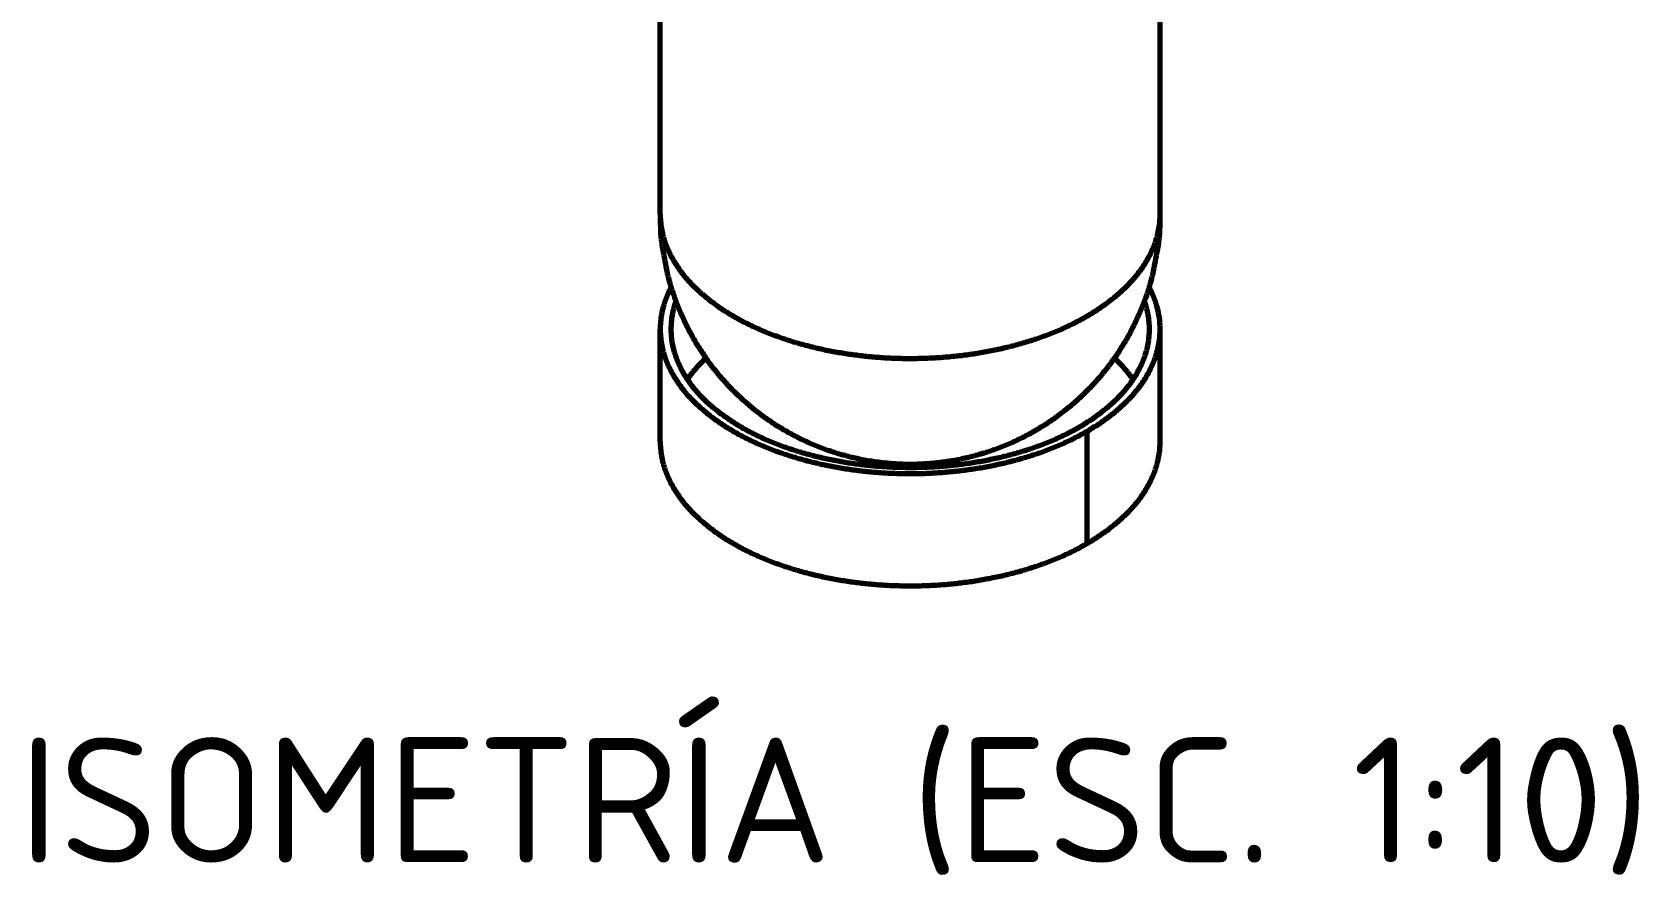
# Model space of a CAD drawing. Header units: millimetres. Extents: x 0 to 2208, y 0 to 420.
# Drawn here: x 300.03 to 345.02, y 200.91 to 224.51 of the extents above; entities that cross this region are included whole.
import ezdxf
from ezdxf.enums import TextEntityAlignment as Align

# ---------------------------------------------------------------- set-up
doc = ezdxf.new("R2010")
doc.units = ezdxf.units.MM
doc.layers.add('01-VISIBLE', color=7, linetype='CONTINUOUS', lineweight=70)
doc.layers.add('06-TEXTO', color=7, linetype='CONTINUOUS', lineweight=25)
doc.styles.add('ISO3098', font='isocpeur.ttf')

msp = doc.modelspace()

# ---------------------------------------------------------------- linework, layer by layer
at = {"layer": '01-VISIBLE'}
for p, q in [((331.617, 219.418), (331.617, 231.265)), ((317.617, 219.418), (317.617, 228.858)), ((317.617, 213.049), (317.617, 216.192)), ((331.617, 213.049), (331.617, 216.192)), ((329.566, 213.335), (329.566, 210.191))]:
    msp.add_line(p, q, dxfattribs=at)
for points in [[(317.617, 219.418), (317.617, 219.368), (317.619, 219.318), (317.622, 219.268), (317.625, 219.218), (317.63, 219.168), (317.636, 219.118), (317.643, 219.068), (317.651, 219.019), (317.66, 218.97), (317.67, 218.921), (317.681, 218.872), (317.693, 218.823), (317.706, 218.775), (317.72, 218.727), (317.735, 218.679), (317.75, 218.631), (317.767, 218.584), (317.785, 218.537), (317.803, 218.491), (317.823, 218.444), (317.843, 218.399), (317.864, 218.353), (317.886, 218.308), (317.908, 218.263), (317.932, 218.219), (317.956, 218.175), (317.981, 218.132), (318.006, 218.089), (318.032, 218.046), (318.059, 218.004), (318.087, 217.962), (318.115, 217.92), (318.144, 217.879), (318.173, 217.839), (318.203, 217.799), (318.233, 217.759), (318.264, 217.72), (318.296, 217.681), (318.328, 217.642), (318.361, 217.604), (318.394, 217.567), (318.428, 217.53), (318.462, 217.493), (318.496, 217.457), (318.531, 217.421), (318.566, 217.385), (318.602, 217.35), (318.638, 217.315), (318.675, 217.281), (318.712, 217.247), (318.749, 217.214), (318.787, 217.181), (318.825, 217.148), (318.863, 217.116), (318.901, 217.084), (318.94, 217.053), (318.98, 217.022), (319.019, 216.991), (319.059, 216.96), (319.099, 216.931), (319.14, 216.901), (319.18, 216.872), (319.221, 216.843), (319.262, 216.814), (319.304, 216.786), (319.346, 216.758), (319.387, 216.731), (319.43, 216.704), (319.472, 216.677), (319.514, 216.651), (319.557, 216.625), (319.6, 216.599), (319.643, 216.574), (319.687, 216.549), (319.73, 216.524), (319.774, 216.499), (319.818, 216.475), (319.862, 216.452), (319.906, 216.428), (319.951, 216.405), (319.995, 216.382), (320.04, 216.36), (320.085, 216.337), (320.13, 216.316), (320.175, 216.294), (320.22, 216.273), (320.266, 216.252), (320.312, 216.231), (320.357, 216.211), (320.403, 216.19), (320.449, 216.171), (320.495, 216.151), (320.541, 216.132), (320.588, 216.113), (320.634, 216.094), (320.681, 216.076), (320.728, 216.057), (320.774, 216.04), (320.821, 216.022), (320.868, 216.005), (320.915, 215.987), (320.962, 215.971), (321.01, 215.954), (321.057, 215.938), (321.104, 215.922), (321.152, 215.906), (321.2, 215.89), (321.247, 215.875), (321.295, 215.86), (321.343, 215.845), (321.391, 215.831), (321.439, 215.817), (321.487, 215.803), (321.535, 215.789), (321.583, 215.775), (321.632, 215.762), (321.68, 215.749), (321.728, 215.736), (321.777, 215.724), (321.825, 215.711), (321.874, 215.699), (321.923, 215.687), (321.971, 215.676), (322.02, 215.665), (322.069, 215.653), (322.118, 215.642), (322.167, 215.632), (322.216, 215.621), (322.265, 215.611), (322.314, 215.601), (322.363, 215.591), (322.412, 215.582), (322.461, 215.573), (322.511, 215.563), (322.56, 215.555), (322.609, 215.546), (322.659, 215.538), (322.708, 215.529), (322.758, 215.521), (322.807, 215.514), (322.857, 215.506), (322.906, 215.499), (322.956, 215.492), (323.005, 215.485), (323.055, 215.478), (323.105, 215.472), (323.154, 215.465), (323.204, 215.459), (323.254, 215.454), (323.304, 215.448), (323.353, 215.443), (323.403, 215.437), (323.453, 215.432), (323.503, 215.428), (323.553, 215.423), (323.603, 215.419), (323.653, 215.415), (323.702, 215.411), (323.752, 215.407), (323.802, 215.404), (323.852, 215.4), (323.902, 215.397), (323.952, 215.394), (324.002, 215.392), (324.052, 215.389), (324.102, 215.387), (324.152, 215.385), (324.202, 215.383), (324.253, 215.382), (324.303, 215.38), (324.353, 215.379), (324.403, 215.378), (324.453, 215.377), (324.503, 215.377), (324.553, 215.376), (324.603, 215.376), (324.653, 215.376), (324.703, 215.377), (324.753, 215.377), (324.803, 215.378), (324.853, 215.379), (324.904, 215.38), (324.954, 215.381), (325.004, 215.382), (325.054, 215.384), (325.104, 215.386), (325.154, 215.388), (325.204, 215.39), (325.254, 215.393), (325.304, 215.396), (325.354, 215.399), (325.404, 215.402), (325.454, 215.405), (325.504, 215.409), (325.554, 215.413), (325.604, 215.417), (325.654, 215.421), (325.703, 215.425), (325.753, 215.43), (325.803, 215.435), (325.853, 215.44), (325.903, 215.445), (325.953, 215.45), (326.002, 215.456), (326.052, 215.462), (326.102, 215.468), (326.151, 215.475), (326.201, 215.481), (326.251, 215.488), (326.3, 215.495), (326.35, 215.502), (326.399, 215.509), (326.449, 215.517), (326.498, 215.525), (326.548, 215.533), (326.597, 215.541), (326.647, 215.55), (326.696, 215.559), (326.745, 215.568), (326.794, 215.577), (326.844, 215.586), (326.893, 215.596), (326.942, 215.606), (326.991, 215.616), (327.04, 215.626), (327.089, 215.637), (327.138, 215.647), (327.187, 215.658), (327.235, 215.67), (327.284, 215.681), (327.333, 215.693), (327.381, 215.705), (327.43, 215.717), (327.479, 215.729), (327.527, 215.742), (327.575, 215.755), (327.624, 215.768), (327.672, 215.782), (327.72, 215.795), (327.768, 215.809), (327.816, 215.823), (327.864, 215.838), (327.912, 215.852), (327.96, 215.867), (328.008, 215.882), (328.056, 215.897), (328.103, 215.913), (328.151, 215.929), (328.198, 215.945), (328.245, 215.962), (328.293, 215.978), (328.34, 215.995), (328.387, 216.012), (328.434, 216.03), (328.48, 216.048), (328.527, 216.066), (328.574, 216.084), (328.62, 216.102), (328.667, 216.121), (328.713, 216.14), (328.759, 216.16), (328.805, 216.18), (328.851, 216.2), (328.897, 216.22), (328.943, 216.24), (328.988, 216.261), (329.034, 216.282), (329.079, 216.304), (329.124, 216.325), (329.169, 216.348), (329.214, 216.37), (329.258, 216.393), (329.303, 216.415), (329.347, 216.439), (329.391, 216.462), (329.436, 216.486), (329.479, 216.51), (329.523, 216.535), (329.566, 216.56)], [(317.617, 219.392), (317.617, 219.34), (317.617, 219.287), (317.617, 219.235), (317.618, 219.182), (317.619, 219.13), (317.62, 219.077), (317.622, 219.025), (317.624, 218.972), (317.626, 218.92), (317.629, 218.868), (317.633, 218.815), (317.638, 218.763), (317.644, 218.711), (317.65, 218.659), (317.658, 218.607), (317.666, 218.555), (317.675, 218.503), (317.685, 218.452), (317.696, 218.4)], [(329.566, 216.56), (329.61, 216.585), (329.653, 216.611), (329.697, 216.637), (329.74, 216.664), (329.782, 216.69), (329.825, 216.717), (329.867, 216.745), (329.909, 216.773), (329.951, 216.801), (329.993, 216.829), (330.034, 216.858), (330.075, 216.888), (330.116, 216.917), (330.157, 216.947), (330.197, 216.978), (330.237, 217.008), (330.277, 217.04), (330.316, 217.071), (330.355, 217.103), (330.394, 217.135), (330.432, 217.168), (330.47, 217.201), (330.508, 217.235), (330.545, 217.269), (330.582, 217.303), (330.619, 217.338), (330.655, 217.373), (330.691, 217.409), (330.726, 217.445), (330.761, 217.481), (330.795, 217.518), (330.829, 217.555), (330.863, 217.593), (330.896, 217.631), (330.928, 217.67), (330.96, 217.709), (330.992, 217.748), (331.023, 217.788), (331.053, 217.829), (331.083, 217.869), (331.112, 217.911), (331.14, 217.952), (331.168, 217.994), (331.195, 218.037), (331.222, 218.08), (331.248, 218.123), (331.273, 218.167), (331.297, 218.211), (331.321, 218.255), (331.344, 218.3), (331.366, 218.346), (331.387, 218.392), (331.408, 218.438), (331.427, 218.484), (331.446, 218.531), (331.464, 218.578), (331.481, 218.626), (331.497, 218.673), (331.512, 218.722), (331.526, 218.77), (331.539, 218.819), (331.552, 218.868), (331.563, 218.917), (331.573, 218.966), (331.582, 219.016), (331.59, 219.066), (331.597, 219.116), (331.603, 219.166), (331.608, 219.216), (331.612, 219.266), (331.615, 219.317), (331.616, 219.367), (331.617, 219.418)], [(331.538, 218.4), (331.548, 218.45), (331.558, 218.501), (331.567, 218.551), (331.575, 218.601), (331.582, 218.652), (331.589, 218.703), (331.594, 218.754), (331.599, 218.804), (331.603, 218.855), (331.606, 218.906), (331.609, 218.958), (331.611, 219.009), (331.613, 219.06), (331.614, 219.111), (331.615, 219.162), (331.616, 219.213), (331.616, 219.264), (331.617, 219.315), (331.617, 219.367), (331.617, 219.418)], [(317.696, 218.4), (317.695, 218.402), (317.695, 218.403), (317.695, 218.405), (317.694, 218.406), (317.694, 218.408), (317.694, 218.409)], [(317.694, 218.409), (317.702, 218.36), (317.711, 218.31), (317.719, 218.261), (317.727, 218.211), (317.736, 218.162), (317.745, 218.112), (317.754, 218.063), (317.763, 218.014), (317.772, 217.964), (317.782, 217.915), (317.792, 217.866), (317.803, 217.817), (317.814, 217.768), (317.825, 217.719), (317.837, 217.67), (317.849, 217.622), (317.862, 217.573), (317.875, 217.525), (317.889, 217.476), (317.903, 217.428), (317.917, 217.38), (317.932, 217.332), (317.947, 217.284), (317.963, 217.237), (317.979, 217.189), (317.995, 217.142), (318.012, 217.095), (318.029, 217.047), (318.047, 217), (318.064, 216.953), (318.083, 216.907), (318.101, 216.86), (318.12, 216.813), (318.139, 216.767), (318.158, 216.721), (318.178, 216.675), (318.198, 216.628), (318.218, 216.582), (318.238, 216.537), (318.259, 216.491), (318.28, 216.445), (318.301, 216.4), (318.323, 216.355), (318.345, 216.31), (318.367, 216.265), (318.39, 216.22), (318.413, 216.175), (318.436, 216.131), (318.46, 216.087), (318.484, 216.043), (318.508, 215.999), (318.533, 215.955), (318.558, 215.911), (318.583, 215.868), (318.609, 215.825), (318.635, 215.782), (318.661, 215.739), (318.687, 215.697), (318.714, 215.654), (318.741, 215.612), (318.769, 215.57), (318.797, 215.528), (318.825, 215.487), (318.853, 215.445), (318.882, 215.404), (318.911, 215.363), (318.94, 215.322), (318.969, 215.282), (318.999, 215.241), (319.029, 215.201), (319.06, 215.161), (319.09, 215.122), (319.121, 215.082), (319.152, 215.043), (319.184, 215.004), (319.216, 214.965), (319.248, 214.926), (319.28, 214.888), (319.313, 214.85), (319.345, 214.812), (319.379, 214.774), (319.412, 214.737), (319.446, 214.7), (319.48, 214.663), (319.514, 214.626), (319.548, 214.589), (319.583, 214.553), (319.618, 214.517), (319.653, 214.482), (319.689, 214.446), (319.725, 214.411), (319.761, 214.376), (319.797, 214.341), (319.833, 214.307), (319.87, 214.273), (319.907, 214.239), (319.944, 214.205), (319.982, 214.172), (320.02, 214.139), (320.058, 214.106), (320.096, 214.073), (320.134, 214.041), (320.173, 214.009), (320.212, 213.977), (320.251, 213.946), (320.29, 213.915), (320.33, 213.884), (320.369, 213.853), (320.409, 213.823), (320.45, 213.793), (320.49, 213.763), (320.531, 213.734), (320.572, 213.705), (320.613, 213.676), (320.654, 213.647), (320.695, 213.619), (320.737, 213.591), (320.779, 213.564), (320.821, 213.536), (320.863, 213.509), (320.906, 213.482), (320.948, 213.456), (320.991, 213.43), (321.034, 213.404), (321.077, 213.378), (321.121, 213.353), (321.164, 213.328), (321.208, 213.304), (321.252, 213.279), (321.296, 213.255), (321.34, 213.232), (321.385, 213.209), (321.429, 213.185), (321.474, 213.163), (321.519, 213.14), (321.564, 213.118), (321.609, 213.097), (321.655, 213.075), (321.7, 213.054), (321.746, 213.033), (321.792, 213.013), (321.838, 212.993), (321.884, 212.973), (321.93, 212.954), (321.976, 212.935), (322.023, 212.916), (322.07, 212.897), (322.116, 212.879), (322.163, 212.862), (322.21, 212.844), (322.258, 212.827), (322.305, 212.81), (322.352, 212.794), (322.4, 212.778), (322.448, 212.762), (322.495, 212.747), (322.543, 212.732), (322.591, 212.717), (322.639, 212.703), (322.687, 212.689), (322.736, 212.675), (322.784, 212.662), (322.833, 212.649), (322.881, 212.636), (322.93, 212.624), (322.978, 212.612), (323.027, 212.6), (323.076, 212.589), (323.125, 212.578), (323.174, 212.568), (323.223, 212.558), (323.273, 212.548), (323.322, 212.538), (323.371, 212.529), (323.421, 212.521), (323.47, 212.512), (323.52, 212.504), (323.569, 212.496), (323.619, 212.489), (323.669, 212.482), (323.718, 212.476), (323.768, 212.469), (323.818, 212.463), (323.868, 212.458), (323.918, 212.453), (323.968, 212.448), (324.018, 212.443), (324.068, 212.439), (324.118, 212.435), (324.168, 212.432), (324.218, 212.429), (324.268, 212.426), (324.318, 212.424), (324.368, 212.422), (324.418, 212.42), (324.468, 212.419), (324.519, 212.418), (324.569, 212.418), (324.619, 212.418), (324.669, 212.418), (324.719, 212.418), (324.769, 212.419), (324.82, 212.421), (324.87, 212.422), (324.92, 212.424), (324.97, 212.427), (325.02, 212.429), (325.07, 212.432), (325.12, 212.436), (325.17, 212.44), (325.22, 212.444), (325.27, 212.448), (325.32, 212.453), (325.37, 212.458), (325.42, 212.464), (325.47, 212.47), (325.52, 212.476), (325.569, 212.483), (325.619, 212.49), (325.669, 212.497), (325.718, 212.505), (325.768, 212.513), (325.817, 212.521), (325.867, 212.53), (325.916, 212.539), (325.965, 212.549), (326.014, 212.559), (326.064, 212.569), (326.113, 212.579), (326.162, 212.59), (326.21, 212.601), (326.259, 212.613), (326.308, 212.625), (326.357, 212.637), (326.405, 212.65), (326.454, 212.663), (326.502, 212.676), (326.55, 212.69), (326.599, 212.704), (326.647, 212.718), (326.695, 212.733), (326.742, 212.748), (326.79, 212.764), (326.838, 212.779), (326.885, 212.795), (326.933, 212.812), (326.98, 212.829), (327.027, 212.846), (327.074, 212.863), (327.121, 212.881), (327.168, 212.899), (327.215, 212.918), (327.261, 212.936), (327.308, 212.956), (327.354, 212.975), (327.4, 212.995), (327.446, 213.015), (327.492, 213.035), (327.537, 213.056), (327.583, 213.077), (327.628, 213.099), (327.673, 213.12), (327.719, 213.142), (327.763, 213.165), (327.808, 213.188), (327.853, 213.211), (327.897, 213.234), (327.941, 213.258), (327.985, 213.282), (328.029, 213.306), (328.073, 213.33), (328.117, 213.355)], [(328.117, 213.355), (328.16, 213.381), (328.203, 213.406), (328.246, 213.432), (328.289, 213.458), (328.331, 213.485), (328.374, 213.511), (328.416, 213.538), (328.458, 213.566), (328.5, 213.593), (328.541, 213.621), (328.583, 213.65), (328.624, 213.678), (328.665, 213.707), (328.706, 213.736), (328.747, 213.766), (328.787, 213.795), (328.827, 213.825), (328.867, 213.856), (328.907, 213.886), (328.946, 213.917), (328.986, 213.948), (329.025, 213.98), (329.063, 214.011), (329.102, 214.043), (329.14, 214.076), (329.179, 214.108), (329.217, 214.141), (329.254, 214.174), (329.292, 214.208), (329.329, 214.241), (329.366, 214.275), (329.402, 214.309), (329.439, 214.344), (329.475, 214.378), (329.511, 214.413), (329.547, 214.448), (329.582, 214.484), (329.618, 214.52), (329.653, 214.555), (329.687, 214.592), (329.722, 214.628), (329.756, 214.665), (329.79, 214.702), (329.823, 214.739), (329.857, 214.776), (329.89, 214.814), (329.923, 214.852), (329.955, 214.89), (329.987, 214.928), (330.019, 214.967), (330.051, 215.006), (330.083, 215.045), (330.114, 215.084), (330.145, 215.124), (330.175, 215.163), (330.206, 215.203), (330.236, 215.243), (330.266, 215.284), (330.295, 215.324), (330.324, 215.365), (330.353, 215.406), (330.382, 215.447), (330.41, 215.489), (330.438, 215.53), (330.466, 215.572), (330.493, 215.614), (330.52, 215.656), (330.547, 215.698), (330.574, 215.741), (330.6, 215.784), (330.626, 215.827), (330.651, 215.87), (330.677, 215.913), (330.702, 215.957), (330.726, 216), (330.75, 216.044), (330.774, 216.088), (330.798, 216.132), (330.821, 216.177), (330.844, 216.221), (330.867, 216.266), (330.889, 216.311), (330.911, 216.356), (330.933, 216.401), (330.954, 216.447), (330.975, 216.492), (330.996, 216.538), (331.016, 216.584), (331.036, 216.63), (331.056, 216.676), (331.076, 216.722), (331.095, 216.768), (331.114, 216.815), (331.133, 216.861), (331.151, 216.908), (331.169, 216.954), (331.187, 217.001), (331.205, 217.048), (331.222, 217.095), (331.239, 217.143), (331.255, 217.19), (331.271, 217.238), (331.287, 217.285), (331.302, 217.333), (331.317, 217.381), (331.331, 217.429), (331.345, 217.477), (331.359, 217.525), (331.372, 217.574), (331.384, 217.622), (331.397, 217.671), (331.408, 217.72), (331.42, 217.768), (331.431, 217.817), (331.441, 217.866), (331.451, 217.916), (331.461, 217.965), (331.471, 218.014), (331.48, 218.063), (331.489, 218.113), (331.497, 218.162), (331.506, 218.211), (331.514, 218.261), (331.523, 218.31), (331.531, 218.36), (331.54, 218.409)], [(331.54, 218.409), (331.539, 218.408), (331.539, 218.406), (331.539, 218.405), (331.538, 218.403), (331.538, 218.402), (331.538, 218.4)], [(317.92, 217.37), (317.897, 217.324), (317.874, 217.278), (317.852, 217.232), (317.831, 217.185), (317.811, 217.138), (317.792, 217.091), (317.774, 217.043), (317.756, 216.995), (317.74, 216.947), (317.724, 216.898), (317.71, 216.849), (317.696, 216.799), (317.684, 216.75), (317.672, 216.7), (317.662, 216.65), (317.652, 216.6), (317.644, 216.549), (317.637, 216.499), (317.631, 216.448), (317.626, 216.397), (317.622, 216.346), (317.619, 216.295), (317.617, 216.244), (317.617, 216.192)], [(331.617, 216.192), (331.616, 216.244), (331.614, 216.295), (331.612, 216.346), (331.608, 216.397), (331.603, 216.448), (331.597, 216.499), (331.589, 216.549), (331.581, 216.6), (331.572, 216.65), (331.561, 216.7), (331.55, 216.75), (331.537, 216.799), (331.524, 216.849), (331.509, 216.898), (331.494, 216.947), (331.477, 216.995), (331.46, 217.043), (331.442, 217.091), (331.422, 217.138), (331.402, 217.185), (331.381, 217.232), (331.359, 217.278), (331.337, 217.324), (331.313, 217.37)], [(318.056, 216.976), (318.039, 216.929), (318.024, 216.882), (318.009, 216.834), (317.996, 216.786), (317.983, 216.737), (317.972, 216.688), (317.962, 216.64), (317.952, 216.59), (317.944, 216.541), (317.937, 216.492), (317.931, 216.442), (317.926, 216.392), (317.922, 216.342), (317.919, 216.292), (317.917, 216.242), (317.917, 216.192)], [(331.317, 216.192), (331.316, 216.242), (331.314, 216.292), (331.312, 216.342), (331.308, 216.392), (331.303, 216.442), (331.297, 216.492), (331.289, 216.541), (331.281, 216.59), (331.272, 216.64), (331.261, 216.688), (331.25, 216.737), (331.237, 216.786), (331.224, 216.834), (331.21, 216.882), (331.194, 216.929), (331.178, 216.976)], [(317.617, 216.192), (317.617, 216.142), (317.619, 216.092), (317.622, 216.042), (317.625, 215.992), (317.63, 215.943), (317.636, 215.893), (317.643, 215.843), (317.651, 215.794), (317.66, 215.745), (317.67, 215.695), (317.681, 215.647), (317.693, 215.598), (317.706, 215.55), (317.72, 215.501), (317.735, 215.454), (317.75, 215.406), (317.767, 215.359), (317.785, 215.312), (317.803, 215.266), (317.823, 215.219), (317.843, 215.173), (317.864, 215.128), (317.886, 215.083), (317.908, 215.038), (317.932, 214.994), (317.956, 214.95), (317.981, 214.907), (318.006, 214.863), (318.032, 214.821), (318.059, 214.778), (318.087, 214.737), (318.115, 214.695), (318.144, 214.654), (318.173, 214.614), (318.203, 214.574), (318.233, 214.534), (318.264, 214.495), (318.296, 214.456), (318.328, 214.417), (318.361, 214.379), (318.394, 214.342), (318.428, 214.304), (318.462, 214.268), (318.496, 214.231), (318.531, 214.196), (318.566, 214.16), (318.602, 214.125), (318.638, 214.09), (318.675, 214.056), (318.712, 214.022), (318.749, 213.989), (318.787, 213.956), (318.825, 213.923), (318.863, 213.891), (318.901, 213.859), (318.94, 213.827), (318.98, 213.796), (319.019, 213.766), (319.059, 213.735), (319.099, 213.705), (319.14, 213.676), (319.18, 213.647), (319.221, 213.618), (319.262, 213.589), (319.304, 213.561), (319.346, 213.533), (319.387, 213.506), (319.43, 213.479), (319.472, 213.452), (319.514, 213.426), (319.557, 213.4), (319.6, 213.374), (319.643, 213.348), (319.687, 213.323), (319.73, 213.299), (319.774, 213.274), (319.818, 213.25), (319.862, 213.226), (319.906, 213.203), (319.951, 213.18), (319.995, 213.157), (320.04, 213.134), (320.085, 213.112), (320.13, 213.09), (320.175, 213.069), (320.22, 213.047), (320.266, 213.026), (320.312, 213.006), (320.357, 212.985), (320.403, 212.965), (320.449, 212.945), (320.495, 212.926), (320.541, 212.907), (320.588, 212.888), (320.634, 212.869), (320.681, 212.85), (320.728, 212.832), (320.774, 212.814), (320.821, 212.797), (320.868, 212.779), (320.915, 212.762), (320.962, 212.745), (321.01, 212.729), (321.057, 212.713), (321.104, 212.697), (321.152, 212.681), (321.2, 212.665), (321.247, 212.65), (321.295, 212.635), (321.343, 212.62), (321.391, 212.606), (321.439, 212.591), (321.487, 212.577), (321.535, 212.564), (321.583, 212.55), (321.632, 212.537), (321.68, 212.524), (321.728, 212.511), (321.777, 212.499), (321.825, 212.486), (321.874, 212.474), (321.923, 212.462), (321.971, 212.451), (322.02, 212.439), (322.069, 212.428), (322.118, 212.417), (322.167, 212.407), (322.216, 212.396), (322.265, 212.386), (322.314, 212.376), (322.363, 212.366), (322.412, 212.357), (322.461, 212.347), (322.511, 212.338), (322.56, 212.329), (322.609, 212.321), (322.659, 212.312), (322.708, 212.304), (322.758, 212.296), (322.807, 212.288), (322.857, 212.281), (322.906, 212.274), (322.956, 212.266), (323.005, 212.26), (323.055, 212.253), (323.105, 212.246), (323.154, 212.24), (323.204, 212.234), (323.254, 212.228), (323.304, 212.223), (323.353, 212.217), (323.403, 212.212), (323.453, 212.207), (323.503, 212.203), (323.553, 212.198), (323.603, 212.194), (323.653, 212.19), (323.702, 212.186), (323.752, 212.182), (323.802, 212.178), (323.852, 212.175), (323.902, 212.172), (323.952, 212.169), (324.002, 212.167), (324.052, 212.164), (324.102, 212.162), (324.152, 212.16), (324.202, 212.158), (324.253, 212.157), (324.303, 212.155), (324.353, 212.154), (324.403, 212.153), (324.453, 212.152), (324.503, 212.152), (324.553, 212.151), (324.603, 212.151), (324.653, 212.151), (324.703, 212.151), (324.753, 212.152), (324.803, 212.152), (324.853, 212.153), (324.904, 212.154), (324.954, 212.156), (325.004, 212.157), (325.054, 212.159), (325.104, 212.161), (325.154, 212.163), (325.204, 212.165), (325.254, 212.168), (325.304, 212.171), (325.354, 212.174), (325.404, 212.177), (325.454, 212.18), (325.504, 212.184), (325.554, 212.187), (325.604, 212.191), (325.654, 212.196), (325.703, 212.2), (325.753, 212.205), (325.803, 212.21), (325.853, 212.215), (325.903, 212.22), (325.953, 212.225), (326.002, 212.231), (326.052, 212.237), (326.102, 212.243), (326.151, 212.249), (326.201, 212.256), (326.251, 212.263), (326.3, 212.27), (326.35, 212.277), (326.399, 212.284), (326.449, 212.292), (326.498, 212.3), (326.548, 212.308), (326.597, 212.316), (326.647, 212.325), (326.696, 212.333), (326.745, 212.342), (326.794, 212.352), (326.844, 212.361), (326.893, 212.371), (326.942, 212.381), (326.991, 212.391), (327.04, 212.401), (327.089, 212.411), (327.138, 212.422), (327.187, 212.433), (327.235, 212.445), (327.284, 212.456), (327.333, 212.468), (327.381, 212.48), (327.43, 212.492), (327.479, 212.504), (327.527, 212.517), (327.575, 212.53), (327.624, 212.543), (327.672, 212.556), (327.72, 212.57), (327.768, 212.584), (327.816, 212.598), (327.864, 212.612), (327.912, 212.627), (327.96, 212.642), (328.008, 212.657), (328.056, 212.672), (328.103, 212.688), (328.151, 212.704), (328.198, 212.72), (328.245, 212.736), (328.293, 212.753), (328.34, 212.77), (328.387, 212.787), (328.434, 212.805), (328.48, 212.822), (328.527, 212.84), (328.574, 212.859), (328.62, 212.877), (328.667, 212.896), (328.713, 212.915), (328.759, 212.935), (328.805, 212.954), (328.851, 212.974), (328.897, 212.995), (328.943, 213.015), (328.988, 213.036), (329.034, 213.057), (329.079, 213.079), (329.124, 213.1), (329.169, 213.122), (329.214, 213.145), (329.258, 213.167), (329.303, 213.19), (329.347, 213.214), (329.391, 213.237), (329.436, 213.261), (329.479, 213.285), (329.523, 213.31), (329.566, 213.335)], [(317.917, 216.192), (317.917, 216.142), (317.919, 216.092), (317.922, 216.042), (317.926, 215.992), (317.931, 215.943), (317.937, 215.893), (317.944, 215.843), (317.952, 215.794), (317.962, 215.745), (317.972, 215.696), (317.984, 215.647), (317.996, 215.598), (318.01, 215.55), (318.024, 215.502), (318.04, 215.455), (318.056, 215.407), (318.074, 215.36), (318.092, 215.314), (318.111, 215.267), (318.131, 215.222), (318.152, 215.176), (318.174, 215.131), (318.197, 215.086), (318.22, 215.042), (318.244, 214.998), (318.269, 214.955), (318.295, 214.912), (318.321, 214.869), (318.348, 214.827), (318.376, 214.785), (318.404, 214.744), (318.433, 214.703), (318.463, 214.663), (318.493, 214.623), (318.524, 214.583), (318.555, 214.544), (318.587, 214.506), (318.62, 214.468), (318.653, 214.43), (318.686, 214.393), (318.72, 214.356), (318.755, 214.319), (318.79, 214.283), (318.825, 214.248), (318.861, 214.213), (318.897, 214.178), (318.933, 214.144), (318.97, 214.11), (319.008, 214.077), (319.045, 214.044), (319.083, 214.011), (319.122, 213.979), (319.161, 213.947), (319.2, 213.916), (319.239, 213.885), (319.279, 213.855), (319.319, 213.824), (319.359, 213.795), (319.4, 213.765), (319.441, 213.736), (319.482, 213.708), (319.523, 213.68), (319.565, 213.652), (319.607, 213.624), (319.649, 213.597), (319.691, 213.57), (319.734, 213.544), (319.776, 213.518), (319.819, 213.492), (319.863, 213.467), (319.906, 213.442), (319.95, 213.417), (319.993, 213.393), (320.037, 213.369), (320.082, 213.345), (320.126, 213.322), (320.17, 213.299), (320.215, 213.276), (320.26, 213.254), (320.305, 213.232), (320.35, 213.21), (320.395, 213.189), (320.441, 213.168), (320.486, 213.147), (320.532, 213.126), (320.578, 213.106), (320.624, 213.086), (320.67, 213.067), (320.716, 213.047), (320.762, 213.028), (320.809, 213.01), (320.856, 212.991), (320.902, 212.973), (320.949, 212.955), (320.996, 212.938), (321.043, 212.92), (321.09, 212.903), (321.137, 212.887), (321.185, 212.87), (321.232, 212.854), (321.28, 212.838), (321.327, 212.823), (321.375, 212.807), (321.423, 212.792), (321.47, 212.777), (321.518, 212.763), (321.566, 212.748), (321.614, 212.734), (321.663, 212.721), (321.711, 212.707), (321.759, 212.694), (321.807, 212.681), (321.856, 212.668), (321.904, 212.655), (321.953, 212.643), (322.002, 212.631), (322.05, 212.619), (322.099, 212.608), (322.148, 212.596), (322.197, 212.585), (322.246, 212.575), (322.295, 212.564), (322.344, 212.554), (322.393, 212.544), (322.442, 212.534), (322.491, 212.524), (322.54, 212.515), (322.589, 212.506), (322.639, 212.497), (322.688, 212.488), (322.737, 212.48), (322.787, 212.471), (322.836, 212.463), (322.886, 212.456), (322.935, 212.448), (322.985, 212.441), (323.034, 212.434), (323.084, 212.427), (323.134, 212.42), (323.183, 212.414), (323.233, 212.408), (323.283, 212.402), (323.333, 212.396), (323.382, 212.39), (323.432, 212.385), (323.482, 212.38), (323.532, 212.375), (323.582, 212.371), (323.632, 212.366), (323.682, 212.362), (323.731, 212.358), (323.781, 212.354), (323.831, 212.351), (323.881, 212.348), (323.931, 212.345), (323.981, 212.342), (324.031, 212.339), (324.081, 212.337), (324.131, 212.334), (324.181, 212.332), (324.232, 212.331), (324.282, 212.329), (324.332, 212.328), (324.382, 212.327), (324.432, 212.326), (324.482, 212.325), (324.532, 212.325), (324.582, 212.324), (324.632, 212.324), (324.682, 212.324), (324.732, 212.325), (324.782, 212.325), (324.833, 212.326), (324.883, 212.327), (324.933, 212.329), (324.983, 212.33), (325.033, 212.332), (325.083, 212.334), (325.133, 212.336), (325.183, 212.338), (325.233, 212.341), (325.283, 212.343), (325.333, 212.346), (325.383, 212.35), (325.433, 212.353), (325.483, 212.357), (325.533, 212.361), (325.583, 212.365), (325.633, 212.369), (325.683, 212.374), (325.732, 212.378), (325.782, 212.383), (325.832, 212.388), (325.882, 212.394), (325.932, 212.399), (325.981, 212.405), (326.031, 212.411), (326.081, 212.418), (326.131, 212.424), (326.18, 212.431), (326.23, 212.438), (326.279, 212.445), (326.329, 212.453), (326.378, 212.46), (326.428, 212.468), (326.477, 212.476), (326.527, 212.485), (326.576, 212.493), (326.625, 212.502), (326.675, 212.511), (326.724, 212.521), (326.773, 212.53), (326.822, 212.54), (326.871, 212.55), (326.92, 212.56), (326.969, 212.571), (327.018, 212.581), (327.067, 212.592), (327.116, 212.603), (327.165, 212.615), (327.213, 212.627), (327.262, 212.639), (327.311, 212.651), (327.359, 212.663), (327.408, 212.676), (327.456, 212.689), (327.504, 212.702), (327.553, 212.715), (327.601, 212.729), (327.649, 212.743), (327.697, 212.757), (327.745, 212.772), (327.793, 212.786), (327.84, 212.801), (327.888, 212.817), (327.936, 212.832), (327.983, 212.848), (328.031, 212.864), (328.078, 212.88), (328.125, 212.897), (328.173, 212.914), (328.22, 212.931), (328.267, 212.949), (328.313, 212.966), (328.36, 212.984), (328.407, 213.003), (328.453, 213.021), (328.5, 213.04), (328.546, 213.059), (328.592, 213.079), (328.638, 213.099), (328.684, 213.119), (328.73, 213.139), (328.775, 213.16), (328.821, 213.181), (328.866, 213.202), (328.911, 213.223), (328.956, 213.245), (329.001, 213.268), (329.046, 213.29), (329.091, 213.313), (329.135, 213.336), (329.179, 213.36), (329.223, 213.384), (329.267, 213.408), (329.311, 213.432), (329.354, 213.457)], [(329.354, 213.457), (329.398, 213.483), (329.441, 213.508), (329.484, 213.534), (329.527, 213.561), (329.57, 213.588), (329.612, 213.615), (329.654, 213.642), (329.696, 213.67), (329.738, 213.698), (329.779, 213.727), (329.821, 213.756), (329.861, 213.785), (329.902, 213.815), (329.942, 213.845), (329.982, 213.876), (330.022, 213.907), (330.062, 213.938), (330.101, 213.97), (330.139, 214.002), (330.178, 214.035), (330.216, 214.068), (330.253, 214.101), (330.291, 214.135), (330.328, 214.17), (330.364, 214.204), (330.4, 214.239), (330.436, 214.275), (330.471, 214.311), (330.506, 214.348), (330.54, 214.385), (330.574, 214.422), (330.607, 214.46), (330.64, 214.498), (330.672, 214.537), (330.704, 214.576), (330.735, 214.615), (330.765, 214.656), (330.795, 214.696), (330.824, 214.737), (330.853, 214.778), (330.881, 214.82), (330.908, 214.863), (330.935, 214.905), (330.961, 214.949), (330.986, 214.992), (331.01, 215.036), (331.034, 215.081), (331.057, 215.126), (331.079, 215.171), (331.1, 215.217), (331.12, 215.263), (331.14, 215.309), (331.158, 215.356), (331.176, 215.403), (331.192, 215.451), (331.208, 215.499), (331.223, 215.547), (331.236, 215.595), (331.249, 215.644), (331.261, 215.693), (331.271, 215.742), (331.281, 215.792), (331.289, 215.841), (331.296, 215.891), (331.303, 215.941), (331.308, 215.991), (331.312, 216.042), (331.314, 216.092), (331.316, 216.142), (331.317, 216.192)], [(329.566, 213.335), (329.61, 213.36), (329.653, 213.386), (329.697, 213.412), (329.74, 213.438), (329.782, 213.465), (329.825, 213.492), (329.867, 213.52), (329.909, 213.548), (329.951, 213.576), (329.993, 213.604), (330.034, 213.633), (330.075, 213.662), (330.116, 213.692), (330.157, 213.722), (330.197, 213.753), (330.237, 213.783), (330.277, 213.814), (330.316, 213.846), (330.355, 213.878), (330.394, 213.91), (330.432, 213.943), (330.47, 213.976), (330.508, 214.01), (330.545, 214.044), (330.582, 214.078), (330.619, 214.113), (330.655, 214.148), (330.691, 214.184), (330.726, 214.22), (330.761, 214.256), (330.795, 214.293), (330.829, 214.33), (330.863, 214.368), (330.896, 214.406), (330.928, 214.445), (330.96, 214.484), (330.992, 214.523), (331.023, 214.563), (331.053, 214.603), (331.083, 214.644), (331.112, 214.685), (331.14, 214.727), (331.168, 214.769), (331.195, 214.812), (331.222, 214.854), (331.248, 214.898), (331.273, 214.942), (331.297, 214.986), (331.321, 215.03), (331.344, 215.075), (331.366, 215.121), (331.387, 215.166), (331.408, 215.212), (331.427, 215.259), (331.446, 215.306), (331.464, 215.353), (331.481, 215.4), (331.497, 215.448), (331.512, 215.496), (331.526, 215.545), (331.539, 215.594), (331.552, 215.643), (331.563, 215.692), (331.573, 215.741), (331.582, 215.791), (331.59, 215.841), (331.597, 215.891), (331.603, 215.941), (331.608, 215.991), (331.612, 216.041), (331.615, 216.092), (331.616, 216.142), (331.617, 216.192)], [(318.894, 215.387), (318.855, 215.35), (318.818, 215.313), (318.78, 215.275), (318.743, 215.237), (318.707, 215.198), (318.671, 215.159), (318.636, 215.119), (318.602, 215.079), (318.567, 215.039), (318.534, 214.997), (318.501, 214.956), (318.469, 214.914), (318.438, 214.871), (318.407, 214.828), (318.377, 214.784)], [(330.857, 214.784), (330.827, 214.828), (330.796, 214.871), (330.764, 214.914), (330.732, 214.956), (330.699, 214.997), (330.666, 215.039), (330.632, 215.079), (330.597, 215.119), (330.562, 215.159), (330.526, 215.198), (330.49, 215.237), (330.453, 215.275), (330.416, 215.313), (330.378, 215.35), (330.34, 215.387)], [(317.617, 213.049), (317.617, 212.999), (317.619, 212.949), (317.622, 212.899), (317.625, 212.849), (317.63, 212.799), (317.636, 212.749), (317.643, 212.7), (317.651, 212.65), (317.66, 212.601), (317.67, 212.552), (317.681, 212.503), (317.693, 212.454), (317.706, 212.406), (317.72, 212.358), (317.735, 212.31), (317.75, 212.263), (317.767, 212.215), (317.785, 212.169), (317.803, 212.122), (317.823, 212.076), (317.843, 212.03), (317.864, 211.985), (317.886, 211.939), (317.908, 211.895), (317.932, 211.85), (317.956, 211.807), (317.981, 211.763), (318.006, 211.72), (318.032, 211.677), (318.059, 211.635), (318.087, 211.593), (318.115, 211.552), (318.144, 211.511), (318.173, 211.47), (318.203, 211.43), (318.233, 211.39), (318.264, 211.351), (318.296, 211.312), (318.328, 211.274), (318.361, 211.236), (318.394, 211.198), (318.428, 211.161), (318.462, 211.124), (318.496, 211.088), (318.531, 211.052), (318.566, 211.017), (318.602, 210.981), (318.638, 210.947), (318.675, 210.913), (318.712, 210.879), (318.749, 210.845), (318.787, 210.812), (318.825, 210.78), (318.863, 210.747), (318.901, 210.715), (318.94, 210.684), (318.98, 210.653), (319.019, 210.622), (319.059, 210.592), (319.099, 210.562), (319.14, 210.532), (319.18, 210.503), (319.221, 210.474), (319.262, 210.446), (319.304, 210.418), (319.346, 210.39), (319.387, 210.362), (319.43, 210.335), (319.472, 210.308), (319.514, 210.282), (319.557, 210.256), (319.6, 210.23), (319.643, 210.205), (319.687, 210.18), (319.73, 210.155), (319.774, 210.131), (319.818, 210.107), (319.862, 210.083), (319.906, 210.059), (319.951, 210.036), (319.995, 210.013), (320.04, 209.991), (320.085, 209.969), (320.13, 209.947), (320.175, 209.925), (320.22, 209.904), (320.266, 209.883), (320.312, 209.862), (320.357, 209.842), (320.403, 209.822), (320.449, 209.802), (320.495, 209.782), (320.541, 209.763), (320.588, 209.744), (320.634, 209.725), (320.681, 209.707), (320.728, 209.689), (320.774, 209.671), (320.821, 209.653), (320.868, 209.636), (320.915, 209.619), (320.962, 209.602), (321.01, 209.585), (321.057, 209.569), (321.104, 209.553), (321.152, 209.537), (321.2, 209.522), (321.247, 209.507), (321.295, 209.492), (321.343, 209.477), (321.391, 209.462), (321.439, 209.448), (321.487, 209.434), (321.535, 209.42), (321.583, 209.407), (321.632, 209.393), (321.68, 209.38), (321.728, 209.368), (321.777, 209.355), (321.825, 209.343), (321.874, 209.331), (321.923, 209.319), (321.971, 209.307), (322.02, 209.296), (322.069, 209.285), (322.118, 209.274), (322.167, 209.263), (322.216, 209.253), (322.265, 209.242), (322.314, 209.232), (322.363, 209.223), (322.412, 209.213), (322.461, 209.204), (322.511, 209.195), (322.56, 209.186), (322.609, 209.177), (322.659, 209.169), (322.708, 209.161), (322.758, 209.153), (322.807, 209.145), (322.857, 209.137), (322.906, 209.13), (322.956, 209.123), (323.005, 209.116), (323.055, 209.109), (323.105, 209.103), (323.154, 209.097), (323.204, 209.091), (323.254, 209.085), (323.304, 209.079), (323.353, 209.074), (323.403, 209.069), (323.453, 209.064), (323.503, 209.059), (323.553, 209.054), (323.603, 209.05), (323.653, 209.046), (323.702, 209.042), (323.752, 209.038), (323.802, 209.035), (323.852, 209.032), (323.902, 209.029), (323.952, 209.026), (324.002, 209.023), (324.052, 209.021), (324.102, 209.018), (324.152, 209.016), (324.202, 209.015), (324.253, 209.013), (324.303, 209.012), (324.353, 209.01), (324.403, 209.009), (324.453, 209.009), (324.503, 209.008), (324.553, 209.008), (324.603, 209.008), (324.653, 209.008), (324.703, 209.008), (324.753, 209.008), (324.803, 209.009), (324.853, 209.01), (324.904, 209.011), (324.954, 209.012), (325.004, 209.014), (325.054, 209.015), (325.104, 209.017), (325.154, 209.019), (325.204, 209.022), (325.254, 209.024), (325.304, 209.027), (325.354, 209.03), (325.404, 209.033), (325.454, 209.037), (325.504, 209.04), (325.554, 209.044), (325.604, 209.048), (325.654, 209.052), (325.703, 209.057), (325.753, 209.061), (325.803, 209.066), (325.853, 209.071), (325.903, 209.076), (325.953, 209.082), (326.002, 209.088), (326.052, 209.093), (326.102, 209.1), (326.151, 209.106), (326.201, 209.112), (326.251, 209.119), (326.3, 209.126), (326.35, 209.133), (326.399, 209.141), (326.449, 209.148), (326.498, 209.156), (326.548, 209.164), (326.597, 209.173), (326.647, 209.181), (326.696, 209.19), (326.745, 209.199), (326.794, 209.208), (326.844, 209.217), (326.893, 209.227), (326.942, 209.237), (326.991, 209.247), (327.04, 209.257), (327.089, 209.268), (327.138, 209.279), (327.187, 209.29), (327.235, 209.301), (327.284, 209.312), (327.333, 209.324), (327.381, 209.336), (327.43, 209.348), (327.479, 209.361), (327.527, 209.373), (327.575, 209.386), (327.624, 209.399), (327.672, 209.413), (327.72, 209.426), (327.768, 209.44), (327.816, 209.454), (327.864, 209.469), (327.912, 209.483), (327.96, 209.498), (328.008, 209.513), (328.056, 209.529), (328.103, 209.544), (328.151, 209.56), (328.198, 209.577), (328.245, 209.593), (328.293, 209.61), (328.34, 209.627), (328.387, 209.644), (328.434, 209.661), (328.48, 209.679), (328.527, 209.697), (328.574, 209.715), (328.62, 209.734), (328.667, 209.753), (328.713, 209.772), (328.759, 209.791), (328.805, 209.811), (328.851, 209.831), (328.897, 209.851), (328.943, 209.872), (328.988, 209.893), (329.034, 209.914), (329.079, 209.935), (329.124, 209.957), (329.169, 209.979), (329.214, 210.001), (329.258, 210.024), (329.303, 210.047), (329.347, 210.07), (329.391, 210.094), (329.436, 210.118), (329.479, 210.142), (329.523, 210.166), (329.566, 210.191)], [(329.566, 210.191), (329.61, 210.217), (329.653, 210.242), (329.697, 210.268), (329.74, 210.295), (329.782, 210.322), (329.825, 210.349), (329.867, 210.376), (329.909, 210.404), (329.951, 210.432), (329.993, 210.461), (330.034, 210.49), (330.075, 210.519), (330.116, 210.549), (330.157, 210.579), (330.197, 210.609), (330.237, 210.64), (330.277, 210.671), (330.316, 210.702), (330.355, 210.734), (330.394, 210.767), (330.432, 210.8), (330.47, 210.833), (330.508, 210.866), (330.545, 210.9), (330.582, 210.935), (330.619, 210.969), (330.655, 211.004), (330.691, 211.04), (330.726, 211.076), (330.761, 211.113), (330.795, 211.149), (330.829, 211.187), (330.863, 211.224), (330.896, 211.263), (330.928, 211.301), (330.96, 211.34), (330.992, 211.38), (331.023, 211.42), (331.053, 211.46), (331.083, 211.501), (331.112, 211.542), (331.14, 211.584), (331.168, 211.626), (331.195, 211.668), (331.222, 211.711), (331.248, 211.754), (331.273, 211.798), (331.297, 211.842), (331.321, 211.887), (331.344, 211.932), (331.366, 211.977), (331.387, 212.023), (331.408, 212.069), (331.427, 212.115), (331.446, 212.162), (331.464, 212.209), (331.481, 212.257), (331.497, 212.305), (331.512, 212.353), (331.526, 212.401), (331.539, 212.45), (331.552, 212.499), (331.563, 212.548), (331.573, 212.598), (331.582, 212.647), (331.59, 212.697), (331.597, 212.747), (331.603, 212.797), (331.608, 212.847), (331.612, 212.898), (331.615, 212.948), (331.616, 212.999), (331.617, 213.049)]]:
    msp.add_lwpolyline(points, dxfattribs=at)

# ---------------------------------------------------------------- texts
at = {"layer": '06-TEXTO', "style": 'ISO3098'}
msp.add_text('ISOMETRÍA (ESC. 1:10)', height=3.5, dxfattribs=at).set_placement((322.5, 203.008), align=Align.MIDDLE_CENTER)

doc.saveas('drawing.dxf')
